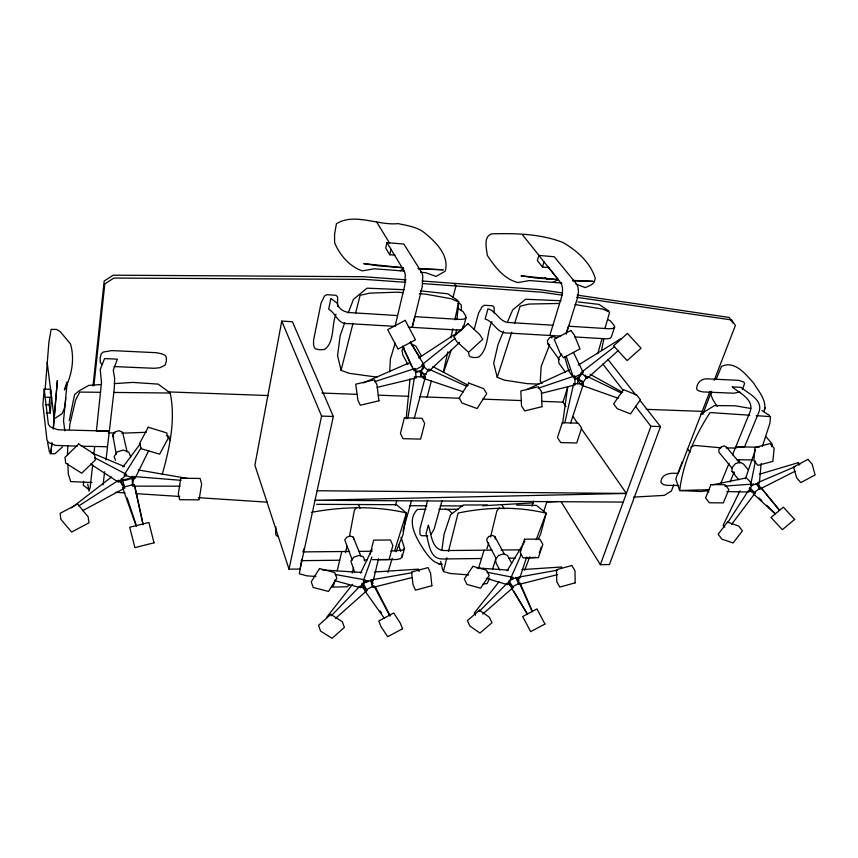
<?xml version="1.0" encoding="UTF-8"?>
<svg xmlns="http://www.w3.org/2000/svg" width="858" height="858" viewBox="0 0 858 858"><rect width="100%" height="100%" fill="white"/><g stroke="black" fill="none" stroke-linecap="round" stroke-linejoin="round"><path stroke-width="1.29" d="M461.368 310.821L461.293 305.148L459.888 303.614L457.829 303.228M494.101 312.945L494.111 307.336L492.76 305.823L484.416 305.255L482.217 306.542L478.571 313.127L474.12 329.515M45.109 389.768L48.906 342.117L51.115 329.375L56.596 329.44L60.307 331.724L70.517 343.994C74.957 359.523 71.664 375.847 64.404 389.961L66.892 382.239M389.704 371.771L390.369 359.062L395.195 343.146M46.386 412.902L50.214 413.009L51.587 397.447L50.568 389.35L44.208 389.124L42.9 404.633L46.954 440.079L48.702 442.599L55.598 445.409L77.306 446.128M50.214 413.009L49.217 404.826L49.893 397.093M50.236 393.221L50.568 389.35M53.293 429.129L57.368 380.577L53.314 428.003M761.175 463.61L759.362 483.151L750.535 485.51L755.458 460.928M67.171 382.357L63.535 420.806L64.8 430.845M67.825 445.484L67.471 454.59M69.369 429.665L69.895 424.356L75.59 400.182L79.74 392.085L100.654 392.299M406.177 418.811L410.06 378.796M51.888 442.503L50.847 453.056L51.834 444.508M456.896 319.659L458.74 301.984L450.976 298.702L425.954 294.208L419.38 293.747M93.007 386.057L104.183 281.027L113.245 275.193L363.363 276.694L406.113 279.837M83.709 481.327L83.28 485.285L88.374 489.124M93.972 385.178L104.794 283.901L113.889 278.046L364.832 279.376L405.77 282.346M92.653 464.897L90.197 487.258L89.007 491.184L87.741 484.105M93.812 454.375L94.68 446.482M103.099 484.759L104.612 471.707M105.984 459.952L114.296 388.417L114.629 378.281L113.267 370.184L117.417 359.159L104.569 358.58L100.204 369.626L101.501 382.604L96.396 430.93L109.32 431.252M132.4 484.888L132.186 476.244M441.87 550.042L444.036 534.427L450.547 514.811L463.309 505.019L487.344 504.944M562.569 423.584L567.674 387.13M407.882 418.2L414.564 376.619L425.3 377.091L414.264 418.404M301.877 559.427L299.324 573.809L306.853 575.825L315.905 576.501M303.26 551.587L303.732 548.97M281.756 321.106L254.901 465.24L289.017 569.186L300.043 569.026L333.322 416.462L292.406 321.729L281.756 321.106L321.589 416.098L289.017 569.186M420.495 376.447L421.503 371.278L414.832 370.978M275.847 526.855L275.686 533.408L275.997 535.145L277.552 536.389M601.576 350.107L603.85 338.856M69.23 420.774L74.582 394.541L79.365 390.68L88.782 385.403L101.373 384.502M335.993 314.243C331.285 325.075 335.017 341.505 324.742 349.399L320.12 349.817L315.744 348.949L314.393 347.704L313.545 344.734L313.578 340.122L321.085 302.949L324.517 296.01L326.812 294.669L335.993 295.291L337.612 296.889L337.591 306.596M443.296 372.318L447.79 351.834M450.89 337.741L452.852 328.807M454.815 319.862L458.74 301.984M412.29 327.381L422.254 286.615L422.79 275.911L421.836 272.662L403.861 244.069L386.958 242.642L385.735 248.08L389.736 254.751L394.97 255.169M564.821 422.79L573.68 383.612L583.397 384.03L570.581 423.133M389.736 254.751L390.98 249.281M577.413 383.633L578.614 378.453L574.989 378.281M335.06 579.836L333.558 585.531L331.606 587.097L347.093 586.786L349.109 585.231M337.194 570.827L341.763 551.533M347.072 546.417L345.484 552.649M349.442 536.475L354.354 510.36L356.402 507.346M378.539 558.773L373.198 580.845L363.288 581.027L371.9 557.11M412.119 327.37L414.736 316.634L459.995 319.455L464.221 319.09L466.076 317.599L465.594 315.626L462.794 311.315L457.239 307.968M352.22 573.155L353.475 568.028M370.163 554.139L373.68 540.122L390.454 540.014L392.846 545.495L389.2 559.48L372.436 559.673M446.879 557.743L443.404 571.514L450.139 573.466L468.683 574.935M448.455 551.48L458.129 513.03C486.754 507.046 517.739 506.263 546.203 513.223L540.679 533.998L538.459 538.706M377.07 377.145L349.206 373.316L341.076 370.324L353.024 323.251M355.609 313.095L360.124 295.313L369.68 293.136L396.9 292.192L403.539 292.653M395.57 505.298L396.857 500.289M427.08 397.415L431.445 380.577M452.917 297.651L455.93 285.982L454.193 283.365M411.583 500.375L402.949 531.005M455.662 333.569L456.671 329.762M377.885 559.748L396.493 559.523L400.396 558.719L402.23 556.745L404.504 548.241L401.072 537.29M408.311 327.145L457.196 330.019L461.411 329.644L463.266 328.121L466.076 317.599M427.638 500.471L419.862 529.043L420.045 534.502L421.385 535.703L427.734 535.8M442.063 500.611L434.148 529.011L430.973 534.459M491.966 321.653C486.443 332.582 488.942 349.142 478.517 357.218L474.26 357.625L470.323 356.799L469.165 355.63L468.607 352.81M162.259 474.302C169.562 448.219 175.815 419.905 170.206 393.018L158.162 384.105L132.765 382.411L114.318 383.623M597.726 353.678L602.059 338.578M604.944 328.528L609.63 312.194L602.777 309.105L575.021 304.547M764.049 411.647C767.61 401.04 758.815 391.613 753.699 383.194C746.074 374.678 734.898 359.974 721.492 366.42L716.065 379.558M566.226 333.912L577.552 297.737C578.646 293.404 578.978 288.535 576.919 284.438L554.247 256.735L538.867 255.437L537.365 260.585L542.492 267.053L548.927 267.578M542.492 267.053L544.015 261.872M478.41 568.682L484.073 550.192M549.796 335.478L561.69 296.6C562.762 292.246 563.105 287.366 561.089 283.237L538.867 255.437M486.894 548.884L488.717 542.921M490.551 536.969L496.921 510.778L499.495 507.893M551.705 337.945L552.477 335.424M387.902 572.404L392.256 558.386M394.637 550.739L406.381 512.923L396.493 504.708L316.656 504.332M566.087 333.848L568.479 326.212L609.598 328.775L613.309 328.41L614.66 326.962L613.802 325.043L610.381 320.881L608.011 319.734M489.725 578.185L487.076 583.601L483.054 584.062M492.535 569.24L496.139 557.721M562.859 402.381L567.771 387.108M538.803 384.137L527.198 383.633L504.44 380.148L497.243 377.316L511.733 332.303M514.543 323.584L520.163 306.145L529.043 304.054L559.212 303.453M531.928 506.177L533.547 501.158M526.662 557.035L519.734 578.153L510.682 578.313L521.299 554.247M543.79 511.239L547.072 501.244M539.296 552.895L541.237 547.072M614.66 326.962L611.325 336.958L609.974 338.427L606.274 338.813L574.667 336.947M443.597 372.351L451.405 349.56M745.43 478.743L755.437 449.742M344.809 322.544L340.165 335.682L337.569 355.695L341.076 370.324M702.723 414.543L711.539 391.248L710.971 395.152L712.698 399.195A144.176 57.271 22 0 0 717.32 406.435M639.907 400.289L660.499 426.587L609.448 564.553L600.353 564.682L650.943 426.287L635.456 406.252M764.253 410.253L765.154 407.818M524.688 570.227L529.761 556.788M536.207 539.714L546.203 513.223L536.422 505.362L516.655 505.083M682.325 461.658L675.772 478.925L679.654 490.54L700.857 491.505L708.601 490.701M348.241 312.945L353.453 299.303L367.074 288.181L404.44 289.714M673.841 484.749L671.439 490.958L664.317 495.366L633.59 497.125M678.163 473.552L709.888 391.473M714.221 380.276L735.37 325.536L731.66 319.948L576.619 297.286M549.377 345.506L541.151 366.441L540.272 380.984L542.063 383.472M720.956 483.108L729.021 463.352M732.496 454.858L750.053 411.872C754.793 399.624 739.467 393.114 732.131 386.915L740.872 387.301C748.187 393.5 763.631 399.935 758.88 412.205L744.497 447.039L735.778 446.825M395.978 551.791L403.056 534.609L406.381 512.923C375.589 505.727 342.385 506.52 311.4 512.387M730.104 481.939L734.18 472.061M738.255 462.172L739.274 459.706M503.592 331.199L498.069 344.401L493.682 363.363L497.243 377.316M762.408 446.289L769.905 423.262L770.484 416.623L756.209 415.658M507.625 321.643L512.709 309.856L525.632 299.27L560.96 300.718M360.553 573.123L372.072 549.238M739.95 490.83L723.112 525.321L724.785 527.177M148.691 450.675L135.092 478.26L124.024 475.128L141.087 447.994M742.395 389.457L744.562 383.708L743.907 382.132L738.813 380.351L707.839 378.882C701.812 378.239 696.803 382.518 696.664 388.61L697.136 389.832L699.206 391.044L702.852 391.902L733.687 393.221L739.971 391.977M507.142 570.785L524.903 541.076M422.565 377.241L420.12 372.018L423.884 365.905M116.28 454.172L112.741 435.145L114.758 431.971L118.854 430.737L122.619 432.164L127.102 451.855M727.648 522.736L748.39 490.604L755.115 493.114L731.638 524.313M580.609 384.169L577.295 379.15L581.692 372.629M132.282 476.812L131.027 478.635L124.828 480.544L121.396 479.311M771.664 446.6L772.575 445.281L771.728 443.296L765.744 436.54M403.979 347.501L401.952 350.364L402.96 355.341L407.915 364.425M424.431 366.752L421.675 370.592L415.948 372.554M122.941 466.999L140.455 443.607M561.829 353.925L558.386 358.451L558.923 363.17L565.508 372.286M582.335 373.241L578.828 377.788L574.57 379.29M326.641 617.374L352.638 584.309M499.024 581.756L474.238 613.095L475.493 615.197M751.833 485.875L753.506 483.923M360.8 586.636L363.481 583.719L366.892 590.583L335.392 618.521M404.504 548.241L402.67 550.203L390.776 551.072M331.327 615.754L360.081 586.014L366.892 590.583M479.236 611.422L507.357 583.086L513.191 587.473L482.711 614.092M459.598 342.374L428.968 371.182L421.75 364.95L455.03 338.266M62.462 446.954L55.051 453.689L49.925 453.71M618.457 350.396L587.194 378.421L581.134 372.533L614.682 346.568M71.525 507.882L111.454 477.048M120.57 482.293L122.791 480.834L121.268 478.871M400.246 270.763L403.56 268.586M418.715 357.936L462.29 329.461M78.754 505.898L118.833 480.115L124.936 487.977L82.658 510.671M700.825 414.082L714.478 405.577L735.199 405.78L750.718 408.462M578.238 365.122L620.666 338.835M364.275 589.478L362.13 583.74L367.825 580.705M511.003 579.204L513.181 578.045M756.112 483.601L759.931 489.049L794.991 471.267M552.852 282.357L558.386 279.697L548.38 267.181M690.905 447.082L694.487 445.42L721.192 447.822M526.64 389.639L569.637 369.798M363.384 382.893L409.62 362.666M795.012 466.731L757.871 482.593L759.931 489.049M538.309 388.191L574.903 375.847L575.032 384.899L541.366 393.35M509.716 580.147L513.47 578.893M362.902 583.333L368.221 581.585M374.753 381.638L415.197 368.436L416.173 377.981L377.07 387.398M759.534 474.195L798.272 462.666L799.806 464.682M515.733 577.316L518.822 584.47L557.732 574.56M370.559 579.944L372.78 587.44L412.001 577.584M535.96 557.368L525.815 557.968M712.655 484.845L746.46 477.874M557.603 570.141L518.447 577.166L518.822 584.47M412.526 572.629L371.696 579.815L372.78 587.44M724.838 486.089L752.209 484.105L748.852 492.031L726.855 491.57M374.753 571.986L418.318 569.144L419.112 571.471M521.986 569.594L561.765 566.988M482.668 505.77L533.429 502.863M546.782 502.102L557.464 501.49M146.31 432.293L121.75 433.193M708.944 489.661L679.654 490.54C683.129 462.902 694.819 435.757 710.102 412.548L749.72 415.229M736.218 448.048L726.168 447.94M581.284 428.539L626.404 493.436L315.047 500.268L623.24 502.08M426.008 509.223L417.514 509.405C405.448 521.106 417.02 539.425 424.26 550.396C428.56 556.595 434.084 564.006 442.342 564.253M301.04 560.671L339.704 560.21M364.586 559.909L367.245 559.877M481.531 558.504L442.428 558.976C429.29 559.137 429.064 542.535 426.04 533.558L428.346 525.182C431.37 534.18 431.703 550.729 444.841 550.557L491.966 550.117M508.848 558.172L515.379 558.097M302.938 551.898L349.656 551.458M358.869 551.372L372.168 551.244M501.147 550.032L520.699 549.839M180.191 486.186L132.507 486.143L133.762 476.512L181.07 480.319M438.846 509.234L458.065 509.298M409.674 505.705L426.919 505.78M440.186 505.834L462.741 505.93M317.128 490.744L626.404 493.436M113.739 392.438L170.206 393.018M678.721 485.489L667.02 485.36L663.481 484.684L660.96 482.55C660.96 473.391 671.288 472.619 678.12 473.53M81.253 446.203L107.518 446.739M736.797 459.652L752.563 459.974M109.331 431.102L60.403 429.879L57.068 429.536L50.107 426.716L48.348 424.217L44.208 389.124M735.821 446.696L759.191 447.286M108.365 432.872L115.058 433.033M438.674 563.91L441.355 563.974M45.431 404.708L49.217 404.826M321.589 416.098L333.322 416.462M650.943 426.287L660.499 426.587M45.163 397.233L51.587 397.447M168.34 391.902L268.49 395.559M646.171 409.33L702.198 411.379M321.932 393.039L356.746 394.348M378.164 395.163L408.955 396.321M419.669 396.728L459.834 398.251M482.604 399.109L521.428 400.579M541.516 401.34L562.934 402.145L565.99 406.542M113.942 366.559L154.29 368.296L159.856 367.717L165.058 365.208L166.409 361.079L166.205 356.853L165.047 355.298L161.744 353.796L156.36 352.702L111.83 350.59L103.196 352.059L101.201 353.839L100.139 358.076L100.279 362.355L101.866 364.2M91.924 482.528L70.721 481.595L68.275 473.948L67.846 463.62M573.101 280.405L593.178 281.37L572.597 280.791M417.964 268.522L443.221 269.787L418.747 268.951M560.231 336.089L507.282 332.979C496.728 333.537 494.197 321.696 485.145 319.026L487.955 308.805C497.082 311.336 499.721 323.134 510.263 322.587L552.927 325.246M397.608 315.572L350.579 312.644C344.594 312.376 338.642 309.352 337.076 303.153L330.898 298.423L328.678 309.191C336.143 313.342 337.698 324.592 348.209 323.595L395.055 326.362L404.761 285.36L405.298 274.592L404.365 271.343L386.958 242.642M322.394 569.959L361.819 572.458M115.701 492.31L125.021 492.91M135.671 493.607L179.601 496.46M198.241 497.672L267.471 502.177M420.216 290.819L447.94 293.833L458 300.675M476.876 567.889L508.354 570.141M422.136 281.006L540.186 289.672L562.666 292.975M422.93 283.59L542.159 292.246L562.044 295.152M404.054 271.053L374.431 268.801L362.194 270.871C349.378 266.377 339.779 255.051 334.609 242.771L334.577 234.363L336.39 223.777C354.139 212.398 378.678 225.836 398.091 223.627C407.25 225.59 417.245 226.887 424.753 233.011C435.81 241.956 449.764 255.931 445.13 271.235L436.1 276.415L425.654 272.694L420.57 272.308M561.84 283.033L529.397 280.566L518.06 282.572C503.957 279.172 494.969 266.795 487.312 255.427C486.636 248.841 483.129 237.108 491.419 233.859C515.143 233.172 540.326 233.751 562.73 242.385C576.855 250.439 590.594 262.623 595.323 278.55L593.897 282.668L591.001 285.028L585.263 287.612L575.965 284.105M131.875 478.646L134.534 478.893M578.002 301.919L599.034 304.408L608.719 310.928M577.209 295.109L729.236 317.46L732.957 323.037M138.277 469.948L187.334 478.41M335.221 574.474L365.336 579.933L360.339 587.698L334.749 580.619M487.065 572.232L512.634 577.273L507.443 584.695L486.347 578.303M445.302 509.255L448.788 509.995L451.683 512.955M166.409 435.66L168.887 436.411L169.712 440.347M463.406 391.816L423.058 378.281L428.764 369.069L466.859 386.379M618.146 398.241L581.274 385.167L587.183 376.415L621.546 393.103M360.746 555.802L353.271 537.162L350.289 536.057L346.761 537.194L344.766 539.918L352.306 560.081M504.429 554.386L494.766 536.432L492.117 535.371L488.792 536.465L486.754 539.071L487.205 541.645L496.139 558.547M420.12 372.018L426.179 374.517M91.967 452.949L124.571 466.613M577.295 379.15L583.301 381.724M411.111 343.844L415.883 346.149L421.621 356.274M748.412 469.937L743.35 463.899L740.004 462.194L735.295 463.749L732.013 467.642L732.078 471.578L734.309 472.704M556.156 337.913L553.346 336.433L549.731 337.537L547.447 340.583L547.822 343.768L549.699 344.744M94.68 457.722L126.652 474.495L118.565 482.25L90.562 464.049M432.85 366.591L468.232 385.328M590.111 374.303L622.608 392.31M761.925 410.628L769.519 415.465M775.042 513.792L753.174 493.64L760.681 487.312L779.332 510.06M758.987 497.919L761.883 500.697M766.72 505.33L775.418 513.674M749.549 487.408L755.115 493.114M747.286 478.764L750.568 482.325M578.614 378.453L583.397 384.03M739.886 463.116L726.479 447.072L724.216 445.913L721.063 446.943L718.875 449.56L718.929 452.23L732.196 468.35M757.432 483.386L759.866 486.325M761.722 488.642L779.493 510.263M732.078 471.578L738.727 479.697M687.312 448.755L690.111 452.155M749.152 488.717L751.565 491.666M522.543 234.867L539.21 255.716M607.796 359.255L635.789 395.023M707.442 490.304L708.826 492.074M602.863 364.06L623.24 390.433M547.822 343.768L559.362 359.674M384.513 618.575L364.704 590.626L373.884 585.735L389.779 615.765M572.232 375.858L568.822 370.999L564.703 356.885M572.876 416.441L577.466 423.048M362.13 583.74L366.452 590.261M380.148 610.928L381.596 613.095M421.503 371.278L425.3 377.091M508.966 580.92L513.191 587.473M560.907 501.437L600.353 564.682M410.424 342.16L420.195 358.011M376.49 221.686L389.553 243.082M410.221 342.213L424.131 365.058L413.931 370.484L402.777 346.171M527.338 614.146L511.196 587.515L519.969 582.839L532.389 611.443M585.177 375.053L586.529 377.295M513.888 591.291L527.573 614.285M411.722 366.441L402.466 346.385M511.7 563.298L507.432 555.394L503.496 553.85L498.541 555.491L495.484 559.362L496.128 563.159L499.721 569.969M502.069 505.008L504.118 508.805M517.031 577.391L518.79 580.662M508.311 582.046L510.617 586.422M375.375 586.979L390.143 615.894M573.434 352.402L583.29 372.629L573.594 377.799L566.194 356.252M520.27 584.856L532.303 611.754M400.643 551.383L398.541 544.551M358.462 504.332L360.049 508.301M354.697 572.254L350.879 561.143L353.871 557.11L359.148 555.394L363.588 557.003L364.596 560.971M115.508 460.253L114.103 456.66L117.128 451.93L123.262 450.064L128.893 452.155L130.716 456.96M371.686 580.029L373.005 583.451M112.741 435.145L113.578 437.312M136.261 526.372L122.49 487.29L134.288 484.438L143.093 524.678M127.134 497.919L135.929 524.184M122.791 480.834L124.582 486.786M49.474 452.198L47.598 442.428M798.272 462.666L798.959 465.079M353.271 537.162L353.732 538.963M462.794 326.126L463.266 328.121M440.647 561.411L442.728 570.238M134.921 486.572L142.964 523.788M133.408 479.869L132.979 477.584L121.278 480.405L122.083 484.995M494.766 536.432L495.195 539.017M47.179 362.441L54.226 418.779L62.194 413.61L64.329 408.344A204.322 98.327 1.1 0 0 65.701 397.93M401.962 554.386L402.23 556.745M546.9 279.011A183.473 80.749 -81.1 0 1 545.055 277.52M755.019 447.501L753.86 460.628L757.882 465.347L772.844 461.389L774.152 448.23L770.023 443.575L755.019 447.501M180.738 478.217L178.325 494.004L179.708 499.71L199.088 499.828L201.651 484.084L200.139 478.453L180.738 478.217M404.386 417.749L400.439 433.472L403.024 438.663L420.602 439.103L424.699 423.412L421.986 418.296L404.386 417.749M524.538 539.21L520.195 552.595L523.133 557.872L538.395 557.689L542.857 544.337L539.821 539.114L524.538 539.21M562.312 422.672L557.464 437.612L560.757 442.589L576.694 442.975L581.67 428.078L578.26 423.176L562.312 422.672M711.014 484.555L705.608 497.919L709.373 502.788L723.348 502.874L728.86 489.532L724.999 484.727L711.014 484.555M148.209 427.241L139.8 443.028L141.002 448.648L159.62 454.15L168.114 438.47L166.763 432.915L148.209 427.241M319.519 568.543L311.25 581.799L313.213 587.505L328.485 591.409L336.829 578.228L334.738 572.586L319.519 568.543M468.672 383.043L459.137 398.037L462.054 403.046L477.123 408.537L486.733 393.618L483.687 388.685L468.672 383.043M472.93 566.334L464.307 579L466.966 584.427L480.523 588.18L489.199 575.579L486.443 570.205L472.93 566.334M623.476 389.65L613.631 403.893L617.234 408.687L630.501 413.878L640.411 399.699L636.7 394.97L623.476 389.65M727.445 522.072L718.167 534.234L721.889 539.146L733.107 542.975L742.438 530.866L738.631 526.008L727.445 522.072M794.647 519.444L782.335 529.697L771.02 517.471L783.343 507.164L794.647 519.444M78.679 444.004L64.961 457.378L65.723 463.159L81.725 473.219L95.442 459.931L94.509 454.204L78.679 444.004M467.942 323.68L453.753 336.786L456.735 341.613L468.565 352.295L482.743 339.264L479.633 334.491L467.942 323.68M627.455 333.43L613.556 345.86L627.155 360.575L641.055 348.219L627.455 333.43M330.845 614.371L318.575 625.3L320.527 631.08L332.11 638.288L344.38 627.423L342.321 621.696L330.845 614.371M479.461 610.188L467.385 620.645L469.98 626.136L479.933 633.075L492.009 622.672L489.317 617.224L479.461 610.188M544.959 624.013L530.684 631.627L522.64 616.559L536.958 608.923L544.959 624.013M402.595 628.732L387.655 636.69L381.027 626.608L378.796 620.956L393.779 612.966L400.278 623.112L402.595 628.732M807.882 459.395L793.564 467.031L796.696 477.885L800.825 482.571L815.1 474.957L812.097 464.028L807.882 459.395M405.212 320.356L387.698 329.665L398.015 349.109L415.465 339.832L405.212 320.356M77.628 504.021L60.135 513.331L60.843 519.294L71.6 532.057L89.028 522.79L88.16 516.859L77.628 504.021M570.817 330.448L554.204 339.285L559.974 352.992L563.427 357.722L579.987 348.906L574.367 335.092L570.817 330.448M575.16 582.839L559.824 587.076L556.799 581.81L556.467 569.701L571.857 565.508L574.967 570.72L575.16 582.839M431.874 585.735L415.454 590.175L413.03 584.652L411.55 572.007L428.024 567.61L430.544 573.069L431.874 585.735M154.011 542.803L134.888 547.619L129.687 527.23L148.874 522.468L154.011 542.803M541.977 406.681L524.71 410.928L521.525 405.984L520.849 390.948L538.181 386.744L541.484 391.613L541.977 406.681M378.946 400.793L360.296 405.244L357.883 400.075L355.727 384.202L374.453 379.804L376.973 384.877L378.946 400.793M403.367 267.771L378.657 265.862L363.792 263.642L403.346 267.728M558.386 279.697L534.759 277.874L521.02 275.793L558.386 279.697"/></g></svg>
